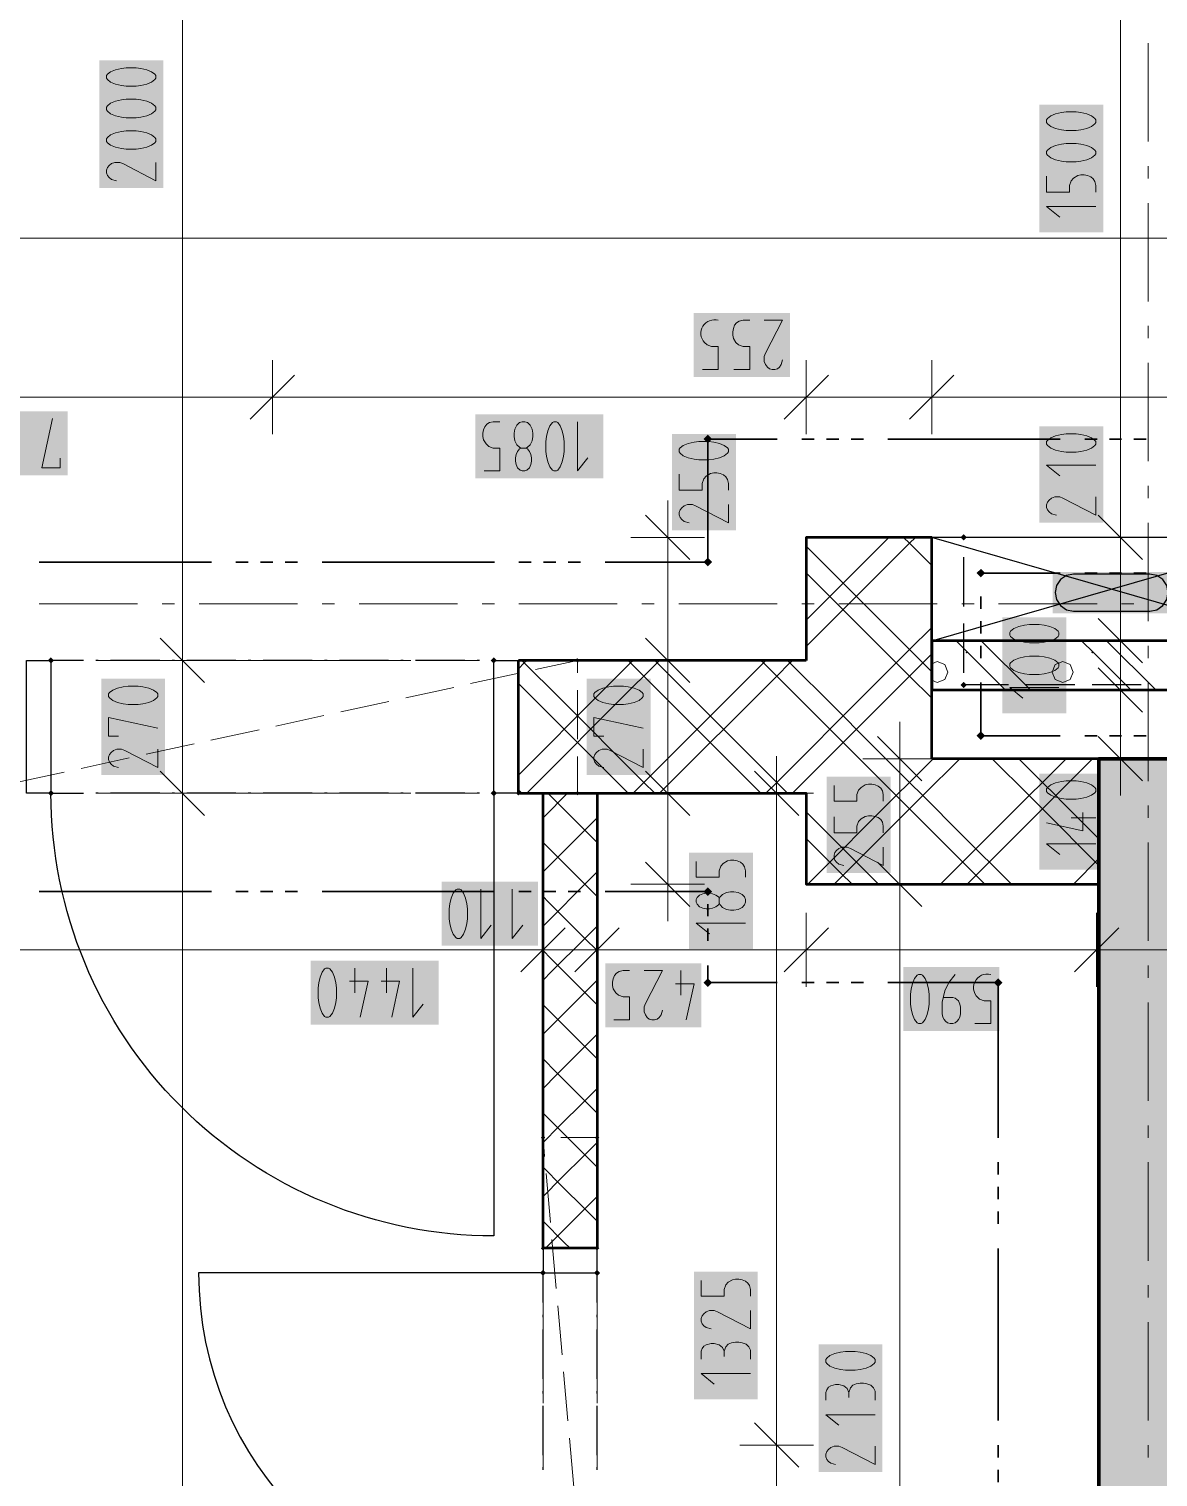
# Model space of a CAD drawing. Header units: millimetres. Extents: x 0 to 594, y 0 to 420.
# Drawn here: x 262.97 to 286.49, y 208.75 to 238.92 of the extents above; entities that cross this region are included whole.
import ezdxf

# ---------------------------------------------------------------- set-up
doc = ezdxf.new("R2010")
doc.units = ezdxf.units.MM
doc.header["$LTSCALE"] = 8
for name, color, linetype in [('PDF_Dvere', 7, 'Continuous'), ('PDF_Instalacni prizdivky', 7, 'Continuous'), ('PDF_Koty delkove', 7, 'Continuous'), ('PDF_Osy hlavni', 7, 'Continuous'), ('PDF_Pozarni useky', 7, 'Continuous'), ('PDF_Pozarni Vodovod', 7, 'Continuous'), ('PDF_Preklady', 7, 'Continuous'), ('PDF_Pricky zdene', 7, 'Continuous'), ('PDF_Rozvadece', 7, 'Continuous'), ('PDF_Steny akusticke', 7, 'Continuous'), ('PDF_Steny obvodove nosne', 7, 'Continuous')]:
    doc.layers.add(name, color=color, linetype=linetype)

msp = doc.modelspace()

# ---------------------------------------------------------------- linework, layer by layer
at = {"layer": 'PDF_Dvere', "lineweight": 25}
for points in [[(262.918, 225.762), (263.431, 225.762), (263.431, 222.995), (262.918, 222.995)], [(272.656, 225.762), (273.168, 225.762), (273.168, 222.995), (272.656, 222.995)], [(274.808, 213.001), (274.808, 213.514), (273.681, 213.514), (273.681, 213.001)]]:
    msp.add_lwpolyline(points, close=True, dxfattribs=at)
for points in [[(264.108, 225.762), (263.431, 225.762)], [(264.415, 225.762), (264.364, 225.762)], [(265.697, 225.762), (264.672, 225.762)], [(266.004, 225.762), (265.953, 225.762)], [(267.285, 225.762), (266.26, 225.762)], [(267.593, 225.762), (267.542, 225.762)], [(268.874, 225.762), (267.849, 225.762)], [(269.182, 225.762), (269.13, 225.762)], [(270.463, 225.762), (269.438, 225.762)], [(270.77, 225.762), (270.719, 225.762)], [(272.052, 225.762), (271.027, 225.762)], [(272.359, 225.762), (272.308, 225.762)], [(272.656, 225.762), (272.615, 225.762)], [(264.415, 222.995), (264.364, 222.995)], [(265.697, 222.995), (264.672, 222.995)], [(266.004, 222.995), (265.953, 222.995)], [(267.285, 222.995), (266.26, 222.995)], [(267.593, 222.995), (267.542, 222.995)], [(268.874, 222.995), (267.849, 222.995)], [(269.182, 222.995), (269.13, 222.995)], [(270.463, 222.995), (269.438, 222.995)], [(270.77, 222.995), (270.719, 222.995)], [(272.052, 222.995), (271.027, 222.995)], [(272.359, 222.995), (272.308, 222.995)], [(274.808, 212.384), (274.808, 213.001)], [(273.681, 212.076), (273.681, 212.128)], [(274.808, 212.076), (274.808, 212.128)], [(273.681, 210.795), (273.681, 211.82)], [(274.808, 210.795), (274.808, 211.82)], [(273.681, 210.488), (273.681, 210.539)], [(274.808, 210.488), (274.808, 210.539)], [(273.681, 209.206), (273.681, 210.231)], [(274.808, 209.206), (274.808, 210.231)], [(273.681, 208.899), (273.681, 208.95)], [(274.808, 208.899), (274.808, 208.95)]]:
    msp.add_lwpolyline(points, dxfattribs=at)
for points in [[(272.615, 222.995), (272.656, 222.995), (272.656, 213.77, -0.414214), (263.431, 222.995), (264.108, 222.995)], [(273.681, 212.384), (273.681, 213.001), (266.506, 213.001, 0.414213), (273.681, 205.826)]]:
    msp.add_lwpolyline(points, format="xyb", dxfattribs=at)
at = {"layer": 'PDF_Dvere', "lineweight": 25, "transparency": 33554559}
for points in [[(263.495, 225.762), (263.431, 225.698), (263.431, 225.826), (263.367, 225.762)], [(272.72, 225.762), (272.656, 225.698), (272.656, 225.826), (272.592, 225.762)], [(263.495, 222.995), (263.431, 222.931), (263.431, 223.059), (263.367, 222.995)], [(272.72, 222.995), (272.656, 222.931), (272.656, 223.059), (272.592, 222.995)], [(273.681, 212.937), (273.617, 213.001), (273.745, 213.001), (273.681, 213.065)], [(274.808, 212.937), (274.744, 213.001), (274.872, 213.001), (274.808, 213.065)]]:
    msp.add_solid(points, dxfattribs=at)
at = {"layer": 'PDF_Instalacni prizdivky', "lineweight": 50}
msp.add_lwpolyline([(290.798, 226.172), (281.778, 226.172), (281.778, 225.147), (290.798, 225.147)], close=True, dxfattribs=at)
at = {"layer": 'PDF_Instalacni prizdivky', "lineweight": 9}
for points in [[(282.285, 226.172), (282.285, 226.172)], [(282.547, 225.911), (282.285, 226.172)], [(283.833, 225.147), (282.808, 226.172)], [(282.808, 226.172), (282.808, 226.172)], [(284.899, 226.172), (284.899, 226.172)], [(285.16, 225.911), (284.899, 226.172)], [(286.447, 225.147), (285.422, 226.172)], [(285.422, 226.172), (285.422, 226.172)], [(281.778, 225.347), (281.893, 225.299), (282.049, 225.364), (282.113, 225.519), (282.049, 225.674), (281.893, 225.739), (281.778, 225.691)], [(283.31, 225.147), (282.547, 225.911)], [(285.924, 225.147), (285.16, 225.911)]]:
    msp.add_lwpolyline(points, dxfattribs=at)
msp.add_lwpolyline([(284.507, 225.739), (284.352, 225.674), (284.287, 225.519), (284.352, 225.364), (284.507, 225.299), (284.662, 225.364), (284.727, 225.519), (284.662, 225.674)], close=True, dxfattribs=at)
at = {"layer": 'PDF_Instalacni prizdivky', "lineweight": 9, "transparency": 33554559}
for points in [[(282.508, 225.906), (282.484, 225.929), (282.531, 225.929), (282.508, 225.952)], [(285.121, 225.906), (285.098, 225.929), (285.144, 225.929), (285.121, 225.952)]]:
    msp.add_solid(points, dxfattribs=at)
at = {"layer": 'PDF_Koty delkove', "lineweight": 18}
for points in [[(266.168, 191.118), (266.168, 192.604), (266.168, 222.995), (266.168, 225.762), (266.168, 246.262), (266.168, 249.03), (266.168, 279.421), (266.168, 280.907), (266.168, 330.055), (266.168, 333.95)], [(285.709, 223.712), (285.709, 225.147), (285.709, 226.172), (285.709, 228.325), (285.709, 243.7), (285.709, 246.775), (285.709, 248.312)], [(264.897, 237.439), (264.777, 237.412), (264.674, 237.371), (264.606, 237.317), (264.589, 237.289), (264.589, 237.234), (264.606, 237.207), (264.674, 237.152), (264.777, 237.111), (264.897, 237.083), (264.998, 237.069), (265.203, 237.069), (265.306, 237.083), (265.426, 237.111), (265.528, 237.152), (265.597, 237.207), (265.614, 237.234), (265.614, 237.289), (265.597, 237.317), (265.528, 237.371), (265.426, 237.412), (265.306, 237.439), (265.203, 237.453)], [(265.203, 237.453), (264.998, 237.453), (264.897, 237.439)], [(284.785, 237.19), (284.58, 237.19), (284.479, 237.176), (284.359, 237.149), (284.257, 237.108), (284.188, 237.053), (284.171, 237.026), (284.171, 236.971), (284.188, 236.943), (284.257, 236.889), (284.359, 236.848), (284.479, 236.82), (284.58, 236.806), (284.785, 236.806), (284.888, 236.82), (285.008, 236.848), (285.11, 236.889), (285.179, 236.943), (285.196, 236.971), (285.196, 237.026)], [(285.196, 237.026), (285.179, 237.053), (285.11, 237.108), (285.008, 237.149), (284.888, 237.176), (284.785, 237.19)], [(265.614, 236.139), (265.614, 235.755), (264.93, 236.112), (264.862, 236.139), (264.759, 236.139), (264.692, 236.112), (264.64, 236.071), (264.606, 236.03), (264.589, 235.975), (264.589, 235.92), (264.606, 235.865), (264.64, 235.824), (264.692, 235.783), (264.793, 235.755)], [(284.171, 235.849), (284.171, 235.52), (284.649, 235.52), (284.649, 235.657), (284.684, 235.753), (284.735, 235.808), (284.82, 235.862), (284.888, 235.876)], [(284.888, 235.876), (284.957, 235.876), (285.025, 235.862), (285.093, 235.835), (285.144, 235.794), (285.179, 235.739), (285.196, 235.657), (285.196, 235.52)], [(285.196, 235.219), (284.171, 235.219), (284.444, 235)], [(510.402, 234.562), (490.697, 234.562), (470.838, 234.562), (469.351, 234.562), (157.447, 234.562)], [(277.659, 231.823), (277.988, 231.823), (277.988, 232.3), (277.851, 232.3), (277.755, 232.335), (277.7, 232.386), (277.646, 232.471), (277.632, 232.539), (277.632, 232.608), (277.646, 232.676), (277.673, 232.744), (277.714, 232.795), (277.768, 232.83), (277.851, 232.848), (277.988, 232.848)], [(278.289, 232.848), (278.673, 232.848), (278.316, 232.164), (278.289, 232.095), (278.289, 231.993), (278.316, 231.925), (278.357, 231.874), (278.398, 231.839), (278.453, 231.823), (278.508, 231.823), (278.563, 231.839), (278.604, 231.874), (278.645, 231.925), (278.673, 232.027)], [(268.043, 232.015), (268.043, 231.246), (268.043, 230.477)], [(279.164, 232.015), (279.164, 231.246), (279.164, 230.477)], [(281.778, 232.015), (281.778, 231.246), (281.778, 230.477)], [(268.504, 231.707), (267.582, 230.785)], [(279.626, 231.707), (278.703, 230.785)], [(282.239, 231.707), (281.317, 230.785)], [(290.798, 231.246), (281.778, 231.246), (279.164, 231.246), (268.043, 231.246), (260.561, 231.246), (182.866, 231.246), (175.384, 231.246), (167.492, 231.246), (157.447, 231.246), (155.96, 231.246), (128.081, 231.246)], [(263.625, 229.979), (263.625, 229.775), (263.242, 229.775), (263.46, 230.8)], [(272.453, 229.709), (272.782, 229.709), (272.782, 230.186), (272.645, 230.186), (272.549, 230.221), (272.494, 230.272), (272.44, 230.358), (272.426, 230.425), (272.426, 230.494), (272.44, 230.563), (272.467, 230.63), (272.508, 230.681), (272.563, 230.716), (272.645, 230.734), (272.782, 230.734)], [(273.083, 230.494), (273.083, 230.425), (273.097, 230.34), (273.137, 230.255), (273.193, 230.204), (273.22, 230.186), (273.33, 230.186), (273.357, 230.204), (273.412, 230.255), (273.453, 230.34), (273.467, 230.425), (273.467, 230.494), (273.453, 230.579), (273.412, 230.665), (273.357, 230.716), (273.302, 230.734)], [(273.302, 230.734), (273.248, 230.734), (273.193, 230.716), (273.137, 230.665), (273.097, 230.579), (273.083, 230.494)], [(274.397, 230.734), (274.397, 229.709), (274.616, 229.981)], [(277.133, 230.325), (276.928, 230.325), (276.827, 230.311), (276.707, 230.284), (276.604, 230.242), (276.535, 230.188), (276.519, 230.16), (276.519, 230.106), (276.535, 230.078), (276.604, 230.024), (276.707, 229.983), (276.827, 229.955), (276.928, 229.941), (277.133, 229.941), (277.236, 229.955)], [(277.236, 229.955), (277.355, 229.983), (277.458, 230.024), (277.527, 230.078), (277.544, 230.106), (277.544, 230.16), (277.527, 230.188), (277.458, 230.242), (277.355, 230.284), (277.236, 230.311), (277.133, 230.325)], [(273.33, 230.186), (273.357, 230.169), (273.398, 230.118), (273.425, 230.05), (273.439, 229.981), (273.439, 229.913), (273.425, 229.845), (273.398, 229.776), (273.343, 229.725), (273.302, 229.709), (273.248, 229.709), (273.206, 229.725), (273.151, 229.776), (273.124, 229.845), (273.11, 229.913), (273.11, 229.981), (273.124, 230.05), (273.151, 230.118), (273.193, 230.169), (273.22, 230.186)], [(276.519, 229.64), (276.519, 229.312), (276.997, 229.312), (276.997, 229.449), (277.032, 229.544), (277.083, 229.599), (277.168, 229.654), (277.236, 229.668), (277.304, 229.668), (277.373, 229.654), (277.441, 229.627), (277.492, 229.585), (277.527, 229.531), (277.544, 229.449), (277.544, 229.312)], [(285.196, 229.827), (284.171, 229.827), (284.444, 229.608)], [(276.279, 228.325), (276.279, 229.094)], [(277.544, 229.011), (277.544, 228.627), (276.86, 228.983), (276.792, 229.011), (276.689, 229.011), (276.622, 228.983), (276.57, 228.942), (276.535, 228.901), (276.519, 228.846), (276.519, 228.792), (276.535, 228.737), (276.57, 228.696), (276.622, 228.655), (276.723, 228.627)], [(285.196, 229.17), (285.196, 228.786), (284.513, 229.143), (284.444, 229.17), (284.342, 229.17), (284.274, 229.143), (284.223, 229.102), (284.188, 229.06), (284.171, 229.005), (284.171, 228.951), (284.188, 228.896), (284.223, 228.855), (284.274, 228.814), (284.375, 228.786)], [(276.741, 227.864), (275.818, 228.786)], [(286.17, 227.864), (285.248, 228.786)], [(277.048, 228.325), (276.279, 228.325), (275.511, 228.325)], [(276.279, 221.099), (276.279, 222.232), (276.279, 222.995), (276.279, 225.762), (276.279, 228.325)], [(286.478, 228.325), (285.709, 228.325), (284.94, 228.325)], [(286.17, 225.711), (285.248, 226.634)], [(284.017, 226.509), (283.812, 226.509), (283.71, 226.495), (283.59, 226.468), (283.488, 226.427), (283.419, 226.373), (283.403, 226.345), (283.403, 226.29), (283.419, 226.262), (283.488, 226.208), (283.59, 226.167), (283.71, 226.139), (283.812, 226.125), (284.017, 226.125), (284.119, 226.139), (284.239, 226.167), (284.342, 226.208), (284.41, 226.262), (284.428, 226.29), (284.428, 226.345), (284.41, 226.373), (284.342, 226.427), (284.239, 226.468)], [(284.239, 226.468), (284.119, 226.495), (284.017, 226.509)], [(266.629, 225.301), (265.707, 226.224)], [(276.741, 225.301), (275.818, 226.224)], [(286.478, 226.172), (285.709, 226.172), (284.94, 226.172)], [(266.937, 225.762), (266.168, 225.762), (265.399, 225.762)], [(277.048, 225.762), (276.279, 225.762), (275.511, 225.762)], [(286.17, 224.686), (285.248, 225.609)], [(265.245, 225.228), (265.04, 225.228), (264.938, 225.214), (264.818, 225.187), (264.716, 225.145), (264.647, 225.091), (264.631, 225.063), (264.631, 225.009), (264.647, 224.981), (264.716, 224.927), (264.818, 224.886), (264.938, 224.858), (265.04, 224.844), (265.245, 224.844), (265.347, 224.858), (265.467, 224.886), (265.569, 224.927), (265.638, 224.981), (265.656, 225.009), (265.656, 225.063), (265.638, 225.091), (265.569, 225.145), (265.467, 225.187), (265.347, 225.214), (265.245, 225.228)], [(275.356, 225.228), (275.151, 225.228), (275.049, 225.214), (274.929, 225.187), (274.827, 225.145), (274.758, 225.091), (274.742, 225.063), (274.742, 225.009), (274.758, 224.981), (274.827, 224.927), (274.929, 224.886), (275.049, 224.858), (275.151, 224.844), (275.356, 224.844), (275.458, 224.858), (275.578, 224.886)], [(275.578, 224.886), (275.681, 224.927), (275.749, 224.981), (275.767, 225.009), (275.767, 225.063), (275.749, 225.091), (275.681, 225.145), (275.578, 225.187), (275.458, 225.214), (275.356, 225.228)], [(284.428, 225.195), (283.403, 225.195), (283.675, 224.976)], [(286.478, 225.147), (285.709, 225.147), (284.94, 225.147)], [(264.835, 224.187), (264.631, 224.187), (264.631, 224.571), (265.656, 224.352)], [(274.946, 224.187), (274.742, 224.187), (274.742, 224.571), (275.767, 224.352)], [(281.111, 223.712), (281.111, 224.481)], [(265.656, 223.914), (265.656, 223.53), (264.972, 223.886), (264.903, 223.914), (264.801, 223.914), (264.733, 223.886), (264.682, 223.845), (264.647, 223.804), (264.631, 223.749), (264.631, 223.695), (264.647, 223.64), (264.682, 223.599), (264.733, 223.558), (264.835, 223.53)], [(275.767, 223.914), (275.767, 223.53), (275.083, 223.886), (275.014, 223.914), (274.912, 223.914), (274.844, 223.886), (274.793, 223.845), (274.758, 223.804), (274.742, 223.749), (274.742, 223.695), (274.758, 223.64), (274.793, 223.599), (274.844, 223.558), (274.946, 223.53)], [(281.572, 223.251), (280.65, 224.174)], [(286.17, 223.251), (285.248, 224.174)], [(278.547, 222.995), (278.547, 223.764)], [(281.88, 223.712), (281.111, 223.712), (280.342, 223.712)], [(281.111, 141.969), (281.111, 172.52), (281.111, 191.118), (281.111, 197.78), (281.111, 199.266), (281.111, 221.099), (281.111, 223.712)], [(286.478, 223.712), (285.709, 223.712), (284.94, 223.712)], [(285.709, 223.712), (285.709, 222.944)], [(266.629, 222.534), (265.707, 223.456)], [(276.741, 222.534), (275.818, 223.456)], [(279.009, 222.534), (278.086, 223.456)], [(266.937, 222.995), (266.168, 222.995), (265.399, 222.995)], [(277.048, 222.995), (276.279, 222.995), (275.511, 222.995)], [(279.316, 222.995), (278.547, 222.995), (277.779, 222.995)], [(278.547, 199.266), (278.547, 209.414), (278.547, 222.995)], [(279.743, 223.157), (279.743, 222.829), (280.221, 222.829), (280.221, 222.966), (280.256, 223.061), (280.307, 223.116), (280.392, 223.17), (280.46, 223.184), (280.528, 223.184), (280.597, 223.17), (280.665, 223.143), (280.716, 223.102), (280.751, 223.048), (280.768, 222.966), (280.768, 222.829)], [(284.785, 223.251), (284.58, 223.251), (284.479, 223.237), (284.359, 223.21), (284.257, 223.169), (284.188, 223.115), (284.171, 223.087), (284.171, 223.033), (284.188, 223.005), (284.257, 222.951), (284.359, 222.91), (284.479, 222.882), (284.58, 222.868), (284.785, 222.868), (284.888, 222.882), (285.008, 222.91), (285.11, 222.951), (285.179, 223.005), (285.196, 223.033), (285.196, 223.087), (285.179, 223.115), (285.11, 223.169), (285.008, 223.21)], [(285.008, 223.21), (284.888, 223.237), (284.785, 223.251)], [(279.743, 222.5), (279.743, 222.172), (280.221, 222.172), (280.221, 222.309), (280.256, 222.404), (280.307, 222.459), (280.392, 222.513), (280.46, 222.527), (280.528, 222.527), (280.597, 222.513), (280.665, 222.486), (280.716, 222.445), (280.751, 222.391), (280.768, 222.309), (280.768, 222.172)], [(284.923, 222.594), (284.923, 222.211), (284.171, 222.376)], [(285.196, 222.485), (284.684, 222.485)], [(280.768, 221.487), (280.084, 221.843), (280.016, 221.87), (279.913, 221.87), (279.846, 221.843), (279.794, 221.802), (279.759, 221.761), (279.743, 221.706), (279.743, 221.652), (279.759, 221.597), (279.794, 221.556), (279.846, 221.515), (279.947, 221.487)], [(280.768, 221.87), (280.768, 221.487)], [(285.196, 221.937), (284.171, 221.937), (284.444, 221.719)], [(276.741, 220.637), (275.818, 221.56)], [(276.873, 221.572), (276.873, 221.243), (277.351, 221.243), (277.351, 221.381), (277.386, 221.476), (277.437, 221.531), (277.522, 221.585), (277.59, 221.599), (277.659, 221.599), (277.727, 221.585), (277.795, 221.558), (277.846, 221.517), (277.881, 221.463), (277.898, 221.381), (277.898, 221.243)], [(281.572, 220.637), (280.65, 221.56)], [(272.096, 220.278), (272.11, 220.38), (272.11, 220.585), (272.096, 220.687), (272.069, 220.807), (272.027, 220.91), (271.973, 220.979), (271.945, 220.996), (271.891, 220.996), (271.863, 220.979), (271.809, 220.91), (271.768, 220.807), (271.741, 220.687), (271.727, 220.585)], [(272.384, 220.996), (272.384, 219.971), (272.602, 220.244)], [(273.041, 220.996), (273.041, 219.971), (273.259, 220.244)], [(277.048, 221.099), (276.279, 221.099), (275.511, 221.099)], [(276.279, 221.099), (276.279, 220.33)], [(277.351, 220.696), (277.334, 220.669), (277.282, 220.627), (277.215, 220.6), (277.146, 220.586), (277.077, 220.586), (277.01, 220.6), (276.941, 220.627), (276.89, 220.682), (276.873, 220.724), (276.873, 220.778), (276.89, 220.819), (276.941, 220.874), (277.01, 220.901), (277.077, 220.915)], [(277.077, 220.915), (277.146, 220.915), (277.215, 220.901), (277.282, 220.874), (277.334, 220.833), (277.351, 220.806)], [(281.88, 221.099), (281.111, 221.099), (280.342, 221.099)], [(271.727, 220.585), (271.727, 220.38), (271.741, 220.278), (271.768, 220.159), (271.809, 220.056), (271.863, 219.987), (271.891, 219.971), (271.945, 219.971), (271.973, 219.987), (272.027, 220.056), (272.069, 220.159), (272.096, 220.278)], [(273.681, 220.5), (273.681, 219.731), (273.681, 218.962)], [(274.808, 220.5), (274.808, 219.731), (274.808, 218.962)], [(277.898, 220.285), (276.873, 220.285), (277.146, 220.067)], [(279.164, 220.5), (279.164, 219.731), (279.164, 218.962)], [(285.212, 220.5), (285.212, 219.731), (285.212, 218.962)], [(274.142, 220.192), (273.219, 219.27)], [(275.269, 220.192), (274.347, 219.27)], [(279.626, 220.192), (278.703, 219.27)], [(285.673, 220.192), (284.75, 219.27)], [(169.747, 219.731), (184.506, 219.731), (185.634, 219.731), (194.961, 219.731), (212.386, 219.731), (213.975, 219.731), (220.689, 219.731), (222.739, 219.731), (229.452, 219.731), (231.041, 219.731), (248.466, 219.731), (257.793, 219.731), (258.921, 219.731), (266.8, 219.731), (273.681, 219.731), (274.808, 219.731), (277.907, 219.731), (279.164, 219.731), (281.204, 219.731), (285.212, 219.731), (287.364, 219.731)], [(269.762, 219.351), (269.762, 218.839)], [(270.419, 219.351), (270.419, 218.839)], [(270.967, 219.351), (270.967, 218.326), (271.186, 218.599)], [(269.653, 219.078), (270.037, 219.078), (269.872, 218.326)], [(270.31, 219.078), (270.694, 219.078), (270.529, 218.326)], [(275.156, 218.273), (275.485, 218.273), (275.485, 218.751), (275.348, 218.751), (275.252, 218.786), (275.197, 218.837), (275.143, 218.922), (275.129, 218.99), (275.129, 219.058), (275.143, 219.127), (275.17, 219.195), (275.211, 219.246), (275.266, 219.281), (275.348, 219.298), (275.485, 219.298)], [(275.786, 219.298), (276.17, 219.298), (275.813, 218.615), (275.786, 218.546), (275.786, 218.443), (275.813, 218.376), (275.854, 218.325), (275.895, 218.29), (275.951, 218.273), (276.005, 218.273), (276.06, 218.29), (276.101, 218.325), (276.142, 218.376), (276.17, 218.477)], [(276.553, 219.298), (276.553, 218.786)], [(281.339, 218.808), (281.339, 218.603), (281.353, 218.501), (281.38, 218.381), (281.421, 218.279), (281.475, 218.21), (281.503, 218.194), (281.558, 218.194), (281.585, 218.21), (281.64, 218.279), (281.681, 218.381), (281.709, 218.501), (281.723, 218.603), (281.723, 218.808), (281.709, 218.91), (281.681, 219.03), (281.64, 219.133), (281.585, 219.201), (281.558, 219.219), (281.503, 219.219)], [(281.503, 219.219), (281.475, 219.201), (281.421, 219.133), (281.38, 219.03), (281.353, 218.91), (281.339, 218.808)], [(282.27, 219.219), (282.132, 219.048), (282.05, 218.876), (281.996, 218.638), (281.996, 218.398), (282.01, 218.33), (282.037, 218.279), (282.064, 218.245), (282.105, 218.21), (282.16, 218.194), (282.215, 218.194), (282.27, 218.21), (282.311, 218.245), (282.338, 218.279), (282.366, 218.33), (282.38, 218.398), (282.38, 218.535), (282.366, 218.603), (282.338, 218.671), (282.27, 218.723), (282.215, 218.74), (282.023, 218.74)], [(276.443, 219.025), (276.827, 219.025), (276.662, 218.273)], [(276.977, 212.845), (276.977, 212.517), (277.454, 212.517), (277.454, 212.654), (277.489, 212.749), (277.54, 212.804), (277.626, 212.858), (277.693, 212.872), (277.762, 212.872), (277.831, 212.858), (277.898, 212.831), (277.949, 212.79), (277.984, 212.736), (278.002, 212.654), (278.002, 212.517)], [(278.002, 211.832), (277.318, 212.188), (277.249, 212.215), (277.147, 212.215), (277.079, 212.188), (277.028, 212.147), (276.993, 212.106), (276.977, 212.051), (276.977, 211.997), (276.993, 211.942), (277.028, 211.901), (277.079, 211.86), (277.181, 211.832)], [(278.002, 212.215), (278.002, 211.832)], [(276.977, 211.203), (276.977, 211.367), (276.993, 211.422), (277.028, 211.476), (277.079, 211.504), (277.181, 211.531), (277.249, 211.531), (277.352, 211.504), (277.421, 211.449), (277.454, 211.367), (277.454, 211.258)], [(278.002, 211.203), (278.002, 211.394), (277.967, 211.462), (277.916, 211.517), (277.831, 211.544), (277.762, 211.558), (277.693, 211.558), (277.608, 211.544), (277.54, 211.517), (277.489, 211.462), (277.454, 211.367)], [(278.002, 210.901), (276.977, 210.901), (277.249, 210.683)], [(279.573, 210.347), (279.573, 210.512), (279.59, 210.567), (279.625, 210.621), (279.676, 210.649), (279.777, 210.676), (279.846, 210.676), (279.948, 210.649), (280.017, 210.594), (280.051, 210.512), (280.051, 210.402)], [(280.598, 210.347), (280.598, 210.539), (280.563, 210.607), (280.512, 210.662), (280.427, 210.689), (280.358, 210.703), (280.29, 210.703), (280.205, 210.689), (280.137, 210.662), (280.086, 210.607), (280.051, 210.512)], [(280.598, 210.046), (279.573, 210.046), (279.846, 209.827)], [(279.009, 208.953), (278.086, 209.875)], [(279.316, 209.414), (278.547, 209.414), (277.779, 209.414)], [(280.598, 209.389), (280.598, 209.005), (279.915, 209.362), (279.846, 209.389), (279.743, 209.389), (279.676, 209.362), (279.625, 209.321), (279.59, 209.28), (279.573, 209.225), (279.573, 209.17), (279.59, 209.115)], [(279.59, 209.115), (279.625, 209.074), (279.676, 209.033), (279.777, 209.005)]]:
    msp.add_lwpolyline(points, dxfattribs=at)
for points in [[(265.203, 238.11), (264.998, 238.11), (264.897, 238.096), (264.777, 238.069), (264.674, 238.028), (264.606, 237.974), (264.589, 237.946), (264.589, 237.891), (264.606, 237.864), (264.674, 237.809), (264.777, 237.768), (264.897, 237.74), (264.998, 237.726), (265.203, 237.726), (265.306, 237.74), (265.426, 237.768), (265.528, 237.809), (265.597, 237.864), (265.614, 237.891), (265.614, 237.946), (265.597, 237.974), (265.528, 238.028), (265.426, 238.069), (265.306, 238.096)], [(265.203, 236.796), (264.998, 236.796), (264.897, 236.782), (264.777, 236.755), (264.674, 236.714), (264.606, 236.66), (264.589, 236.632), (264.589, 236.577), (264.606, 236.549), (264.674, 236.495), (264.777, 236.454), (264.897, 236.426), (264.998, 236.412), (265.203, 236.412), (265.306, 236.426), (265.426, 236.454), (265.528, 236.495), (265.597, 236.549), (265.614, 236.577), (265.614, 236.632), (265.597, 236.66), (265.528, 236.714), (265.426, 236.755), (265.306, 236.782)], [(284.785, 236.533), (284.58, 236.533), (284.479, 236.519), (284.359, 236.492), (284.257, 236.451), (284.188, 236.396), (284.171, 236.368), (284.171, 236.314), (284.188, 236.286), (284.257, 236.232), (284.359, 236.191), (284.479, 236.163), (284.58, 236.149), (284.785, 236.149), (284.888, 236.163), (285.008, 236.191), (285.11, 236.232), (285.179, 236.286), (285.196, 236.314), (285.196, 236.368), (285.179, 236.396), (285.11, 236.451), (285.008, 236.492), (284.888, 236.519)], [(273.74, 230.323), (273.74, 230.118), (273.754, 230.016), (273.781, 229.896), (273.822, 229.794), (273.877, 229.725), (273.905, 229.709), (273.959, 229.709), (273.987, 229.725), (274.041, 229.794), (274.082, 229.896), (274.11, 230.016), (274.124, 230.118), (274.124, 230.323), (274.11, 230.425), (274.082, 230.545), (274.041, 230.648), (273.987, 230.716), (273.959, 230.734), (273.905, 230.734), (273.877, 230.716), (273.822, 230.648), (273.781, 230.545), (273.754, 230.425)], [(284.785, 230.484), (284.58, 230.484), (284.479, 230.47), (284.359, 230.443), (284.257, 230.402), (284.188, 230.347), (284.171, 230.32), (284.171, 230.265), (284.188, 230.237), (284.257, 230.183), (284.359, 230.142), (284.479, 230.114), (284.58, 230.1), (284.785, 230.1), (284.888, 230.114), (285.008, 230.142), (285.11, 230.183), (285.179, 230.237), (285.196, 230.265), (285.196, 230.32), (285.179, 230.347), (285.11, 230.402), (285.008, 230.443), (284.888, 230.47)], [(284.017, 225.852), (283.812, 225.852), (283.71, 225.838), (283.59, 225.811), (283.488, 225.77), (283.419, 225.715), (283.403, 225.688), (283.403, 225.633), (283.419, 225.605), (283.488, 225.551), (283.59, 225.51), (283.71, 225.482), (283.812, 225.468), (284.017, 225.468), (284.119, 225.482), (284.239, 225.51), (284.342, 225.551), (284.41, 225.605), (284.428, 225.633), (284.428, 225.688), (284.41, 225.715), (284.342, 225.77), (284.239, 225.811), (284.119, 225.838)], [(277.659, 220.942), (277.59, 220.942), (277.505, 220.928), (277.42, 220.888), (277.369, 220.833), (277.351, 220.806), (277.351, 220.696), (277.369, 220.669), (277.42, 220.613), (277.505, 220.572), (277.59, 220.558), (277.659, 220.558), (277.744, 220.572), (277.83, 220.613), (277.881, 220.669), (277.898, 220.724), (277.898, 220.778), (277.881, 220.833), (277.83, 220.888), (277.744, 220.928)], [(268.996, 218.94), (268.996, 218.735), (269.01, 218.634), (269.037, 218.514), (269.078, 218.411), (269.132, 218.343), (269.16, 218.326), (269.215, 218.326), (269.242, 218.343), (269.297, 218.411), (269.338, 218.514), (269.366, 218.634), (269.38, 218.735), (269.38, 218.94), (269.366, 219.043), (269.338, 219.163), (269.297, 219.265), (269.242, 219.334), (269.215, 219.351), (269.16, 219.351), (269.132, 219.334), (269.078, 219.265), (269.037, 219.163), (269.01, 219.043)], [(280.187, 211.36), (279.982, 211.36), (279.881, 211.346), (279.761, 211.319), (279.658, 211.278), (279.59, 211.224), (279.573, 211.196), (279.573, 211.142), (279.59, 211.114), (279.658, 211.059), (279.761, 211.018), (279.881, 210.99), (279.982, 210.976), (280.187, 210.976), (280.29, 210.99), (280.41, 211.018), (280.512, 211.059), (280.581, 211.114), (280.598, 211.142), (280.598, 211.196), (280.581, 211.224), (280.512, 211.278), (280.41, 211.319), (280.29, 211.346)]]:
    msp.add_lwpolyline(points, close=True, dxfattribs=at)
for points in [[(277.002, 231.823), (277.331, 231.823), (277.331, 232.3), (277.194, 232.3), (277.098, 232.335), (277.043, 232.386, -0.753191), (277.331, 232.848)], [(282.68, 218.194), (283.009, 218.194), (283.009, 218.671), (282.872, 218.671), (282.776, 218.706, -0.843855), (283.009, 219.219)]]:
    msp.add_lwpolyline(points, format="xyb", dxfattribs=at)
at = {"layer": 'PDF_Koty delkove', "color": 7, "lineweight": 18, "true_color": 0xffffff, "transparency": 33554559}
for points in [[(265.768, 235.602), (265.768, 238.263), (264.435, 235.602), (264.435, 238.263)], [(285.35, 234.681), (285.35, 237.343), (284.018, 234.681), (284.018, 237.343)], [(278.826, 233.001), (276.822, 233.001), (278.826, 231.669), (276.822, 231.669)], [(263.779, 230.954), (261.774, 230.954), (263.779, 229.621), (261.774, 229.621)], [(274.935, 230.887), (272.273, 230.887), (274.935, 229.555), (272.273, 229.555)], [(285.35, 228.632), (285.35, 230.637), (284.018, 228.632), (284.018, 230.637)], [(277.698, 228.473), (277.698, 230.478), (276.365, 228.473), (276.365, 230.478)], [(284.581, 224.657), (284.581, 226.662), (283.249, 224.657), (283.249, 226.662)], [(265.809, 223.376), (265.809, 225.381), (264.477, 223.376), (264.477, 225.381)], [(275.921, 223.376), (275.921, 225.381), (274.588, 223.376), (274.588, 225.381)], [(280.922, 221.333), (280.922, 223.338), (279.589, 221.333), (279.589, 223.338)], [(285.35, 221.4), (285.35, 223.405), (284.018, 221.4), (284.018, 223.405)], [(278.052, 219.748), (278.052, 221.753), (276.72, 219.748), (276.72, 221.753)], [(273.578, 221.15), (271.573, 221.15), (273.578, 219.817), (271.573, 219.817)], [(271.505, 219.505), (268.843, 219.505), (271.505, 218.173), (268.843, 218.173)], [(276.981, 219.452), (274.976, 219.452), (276.981, 218.12), (274.976, 218.12)], [(283.19, 219.372), (281.186, 219.372), (283.19, 218.04), (281.186, 218.04)], [(278.155, 210.364), (278.155, 213.026), (276.823, 210.364), (276.823, 213.026)], [(280.752, 208.852), (280.752, 211.514), (279.42, 208.852), (279.42, 211.514)]]:
    msp.add_solid(points, dxfattribs=at)
at = {"layer": 'PDF_Osy hlavni', "lineweight": 18}
for points in [[(286.288, 236.574), (286.288, 238.624)], [(286.288, 235.805), (286.288, 236.061)], [(286.288, 233.242), (286.288, 235.292)], [(286.288, 232.474), (286.288, 232.73)], [(286.288, 229.911), (286.288, 231.961)], [(286.288, 229.142), (286.288, 229.399)], [(286.288, 226.58), (286.288, 228.63)], [(265.235, 226.941), (263.185, 226.941)], [(266.004, 226.941), (265.748, 226.941)], [(268.567, 226.941), (266.517, 226.941)], [(269.335, 226.941), (269.079, 226.941)], [(271.898, 226.941), (269.848, 226.941)], [(272.667, 226.941), (272.41, 226.941)], [(275.229, 226.941), (273.179, 226.941)], [(275.998, 226.941), (275.741, 226.941)], [(278.56, 226.941), (276.51, 226.941)], [(279.329, 226.941), (279.073, 226.941)], [(281.891, 226.941), (279.841, 226.941)], [(282.66, 226.941), (282.404, 226.941)], [(285.223, 226.941), (283.173, 226.941)], [(285.991, 226.941), (285.735, 226.941)], [(286.288, 225.811), (286.288, 226.068)], [(286.288, 223.249), (286.288, 225.299)], [(286.288, 222.48), (286.288, 222.736)], [(286.288, 219.918), (286.288, 221.968)], [(286.288, 219.149), (286.288, 219.405)], [(286.288, 216.586), (286.288, 218.636)], [(286.288, 215.818), (286.288, 216.074)], [(286.288, 213.255), (286.288, 215.305)], [(286.288, 212.486), (286.288, 212.743)], [(286.288, 209.924), (286.288, 211.974)], [(286.288, 209.155), (286.288, 209.411)]]:
    msp.add_lwpolyline(points, dxfattribs=at)
at = {"layer": 'PDF_Pozarni useky', "lineweight": 35}
for points in [[(277.114, 230.375), (277.114, 227.812), (274.973, 227.812)], [(278.56, 230.375), (277.114, 230.375)], [(279.329, 230.375), (279.073, 230.375)], [(279.841, 230.375), (279.585, 230.375)], [(280.354, 230.375), (280.098, 230.375)], [(284.454, 230.375), (280.866, 230.375)], [(285.223, 230.375), (284.966, 230.375)], [(285.735, 230.375), (285.479, 230.375)], [(286.248, 230.375), (285.991, 230.375)], [(266.773, 227.812), (263.185, 227.812)], [(267.542, 227.812), (267.285, 227.812)], [(268.054, 227.812), (267.798, 227.812)], [(268.567, 227.812), (268.31, 227.812)], [(272.667, 227.812), (269.079, 227.812)], [(273.435, 227.812), (273.179, 227.812)], [(273.948, 227.812), (273.691, 227.812)], [(274.46, 227.812), (274.204, 227.812)], [(284.454, 227.582), (282.803, 227.582)], [(285.223, 227.582), (284.966, 227.582)], [(285.735, 227.582), (285.479, 227.582)], [(286.248, 227.582), (285.991, 227.582)], [(282.803, 226.836), (282.803, 227.092)], [(282.803, 226.324), (282.803, 226.58)], [(282.803, 225.811), (282.803, 226.068)], [(282.803, 224.194), (282.803, 225.299)], [(284.454, 224.194), (282.803, 224.194)], [(285.223, 224.194), (284.966, 224.194)], [(285.735, 224.194), (285.479, 224.194)], [(286.248, 224.194), (285.991, 224.194)], [(266.773, 220.945), (263.185, 220.945)], [(267.542, 220.945), (267.285, 220.945)], [(268.054, 220.945), (267.798, 220.945)], [(268.567, 220.945), (268.31, 220.945)], [(272.667, 220.945), (269.079, 220.945)], [(273.435, 220.945), (273.179, 220.945)], [(273.948, 220.945), (273.691, 220.945)], [(274.46, 220.945), (274.204, 220.945)], [(277.114, 220.943), (277.114, 220.945), (274.973, 220.945)], [(277.114, 220.43), (277.114, 220.686)], [(277.114, 219.918), (277.114, 220.174)], [(277.114, 219.049), (277.114, 219.405)], [(278.56, 219.049), (277.114, 219.049)], [(279.329, 219.049), (279.073, 219.049)], [(279.841, 219.049), (279.585, 219.049)], [(280.354, 219.049), (280.098, 219.049)], [(283.162, 215.818), (283.162, 219.049), (280.866, 219.049)], [(283.162, 215.049), (283.162, 215.305)], [(283.162, 214.536), (283.162, 214.793)], [(283.162, 214.024), (283.162, 214.28)], [(283.162, 209.924), (283.162, 213.511)], [(283.162, 209.155), (283.162, 209.411)], [(283.162, 208.643), (283.162, 208.899)]]:
    msp.add_lwpolyline(points, dxfattribs=at)
at = {"layer": 'PDF_Pozarni useky', "lineweight": 35, "transparency": 33554559}
for points in [[(277.114, 230.285), (277.025, 230.375), (277.204, 230.375), (277.114, 230.465)], [(277.204, 230.375), (277.114, 230.285), (277.114, 230.465), (277.025, 230.375)], [(277.204, 227.812), (277.114, 227.723), (277.114, 227.902), (277.025, 227.812)], [(277.114, 227.723), (277.025, 227.812), (277.204, 227.812), (277.114, 227.902)], [(282.893, 227.582), (282.803, 227.492), (282.803, 227.671), (282.713, 227.582)], [(282.803, 227.492), (282.713, 227.582), (282.893, 227.582), (282.803, 227.671)], [(282.893, 224.194), (282.803, 224.104), (282.803, 224.284), (282.713, 224.194)], [(282.803, 224.104), (282.713, 224.194), (282.893, 224.194), (282.803, 224.284)], [(277.204, 220.945), (277.114, 220.855), (277.114, 221.035), (277.025, 220.945)], [(277.114, 220.855), (277.025, 220.945), (277.204, 220.945), (277.114, 221.035)], [(277.114, 218.959), (277.025, 219.049), (277.204, 219.049), (277.114, 219.138)], [(277.204, 219.049), (277.114, 218.959), (277.114, 219.138), (277.025, 219.049)], [(283.251, 219.049), (283.162, 218.959), (283.162, 219.138), (283.072, 219.049)], [(283.162, 218.959), (283.072, 219.049), (283.251, 219.049), (283.162, 219.138)]]:
    msp.add_solid(points, dxfattribs=at)
at = {"layer": 'PDF_Pozarni Vodovod', "lineweight": 25}
for points in [[(289.26, 226.172), (289.26, 228.325), (281.778, 228.325), (281.778, 226.172)], [(284.735, 227.559), (284.588, 227.53), (284.463, 227.446), (284.38, 227.322), (284.35, 227.175), (284.38, 227.028), (284.463, 226.903), (284.588, 226.819), (284.735, 226.79), (286.319, 226.79), (286.466, 226.819), (286.591, 226.903), (286.674, 227.028), (286.703, 227.175), (286.674, 227.322), (286.591, 227.446), (286.466, 227.53), (286.319, 227.559)]]:
    msp.add_lwpolyline(points, close=True, dxfattribs=at)
for points in [[(281.778, 226.172), (289.26, 228.325)], [(289.26, 226.172), (281.778, 228.325)]]:
    msp.add_lwpolyline(points, dxfattribs=at)
at = {"layer": 'PDF_Pozarni Vodovod', "color": 7, "lineweight": 25, "true_color": 0xffffff, "transparency": 33554559}
msp.add_solid([(286.763, 227.605), (284.296, 227.605), (286.763, 226.744), (284.296, 226.744)], dxfattribs=at)
at = {"layer": 'PDF_Preklady', "lineweight": 18}
for points in [[(264.005, 225.762), (262.98, 225.762)], [(265.389, 225.762), (264.364, 225.762)], [(266.773, 225.762), (265.748, 225.762)], [(268.157, 225.762), (267.132, 225.762)], [(269.54, 225.762), (268.515, 225.762)], [(270.924, 225.762), (269.899, 225.762)], [(272.308, 225.762), (271.283, 225.762)], [(273.691, 225.762), (272.667, 225.762)], [(273.524, 225.572), (274.398, 225.762)], [(274.398, 225.762), (274.05, 225.762)], [(274.398, 225.504), (274.398, 225.762)], [(272.172, 225.278), (273.174, 225.496)], [(270.82, 224.983), (271.822, 225.201)], [(274.398, 224.12), (274.398, 225.145)], [(269.468, 224.689), (270.47, 224.907)], [(268.116, 224.395), (269.117, 224.613)], [(266.764, 224.1), (267.765, 224.318)], [(265.412, 223.806), (266.413, 224.024)], [(264.06, 223.511), (265.061, 223.729)], [(274.398, 223.761), (274.398, 222.995), (274.05, 222.995)], [(262.708, 223.217), (263.709, 223.435)], [(264.005, 222.995), (262.98, 222.995)], [(265.389, 222.995), (264.364, 222.995)], [(266.773, 222.995), (265.748, 222.995)], [(268.157, 222.995), (267.132, 222.995)], [(269.54, 222.995), (268.515, 222.995)], [(270.924, 222.995), (269.899, 222.995)], [(272.308, 222.995), (271.283, 222.995)], [(273.691, 222.995), (273.168, 222.995), (272.667, 222.995)], [(273.715, 215.429), (273.681, 215.82)], [(273.691, 215.82), (273.681, 215.82)], [(273.681, 215.818), (273.681, 215.82)], [(274.808, 215.818), (274.808, 215.82), (274.05, 215.82)], [(273.681, 214.434), (273.681, 215.459)], [(274.808, 214.434), (274.808, 215.459)], [(273.836, 214.051), (273.746, 215.072)], [(273.681, 213.05), (273.681, 213.514), (273.681, 214.075)], [(274.808, 213.05), (274.808, 213.514), (274.808, 214.075)], [(273.958, 212.672), (273.868, 213.693)], [(273.681, 211.666), (273.681, 212.691)], [(274.808, 211.666), (274.808, 212.691)], [(274.079, 211.294), (273.989, 212.315)], [(273.681, 210.283), (273.681, 211.308)], [(274.808, 210.283), (274.808, 211.308)], [(274.2, 209.916), (274.11, 210.937)], [(273.681, 208.899), (273.681, 209.924)], [(274.808, 208.899), (274.808, 209.924)], [(274.321, 208.537), (274.232, 209.558)]]:
    msp.add_lwpolyline(points, dxfattribs=at)
at = {"layer": 'PDF_Preklady', "lineweight": 18, "transparency": 33554559}
for points in [[(274.398, 225.716), (274.352, 225.762), (274.444, 225.762), (274.398, 225.809)], [(274.444, 225.762), (274.398, 225.716), (274.398, 225.809), (274.352, 225.762)], [(274.353, 225.753), (274.388, 225.808), (274.408, 225.717), (274.443, 225.772)], [(273.214, 222.995), (273.168, 222.949), (273.168, 223.041), (273.122, 222.995)], [(273.214, 222.995), (273.168, 222.949), (273.168, 223.041), (273.122, 222.995)], [(274.444, 222.995), (274.398, 222.949), (274.398, 223.041), (274.352, 222.995)], [(274.398, 222.949), (274.352, 222.995), (274.444, 222.995), (274.398, 223.041)], [(273.727, 215.82), (273.681, 215.774), (273.681, 215.866), (273.634, 215.82)], [(273.681, 215.774), (273.634, 215.82), (273.727, 215.82), (273.681, 215.866)], [(273.685, 215.774), (273.635, 215.816), (273.727, 215.824), (273.677, 215.866)], [(274.808, 215.774), (274.762, 215.82), (274.854, 215.82), (274.808, 215.866)], [(274.854, 215.82), (274.808, 215.774), (274.808, 215.866), (274.762, 215.82)], [(273.681, 213.468), (273.634, 213.514), (273.727, 213.514), (273.681, 213.56)], [(273.681, 213.468), (273.634, 213.514), (273.727, 213.514), (273.681, 213.56)], [(274.808, 213.468), (274.762, 213.514), (274.854, 213.514), (274.808, 213.56)], [(274.808, 213.468), (274.762, 213.514), (274.854, 213.514), (274.808, 213.56)]]:
    msp.add_solid(points, dxfattribs=at)
at = {"layer": 'PDF_Pricky zdene', "lineweight": 9}
for points in [[(274.193, 222.995), (273.704, 222.506), (273.681, 222.482)], [(274.808, 222.482), (274.552, 222.226), (273.783, 222.995)], [(274.552, 222.226), (273.755, 221.429), (273.681, 221.355)], [(274.808, 221.97), (274.552, 222.226)], [(274.808, 221.355), (274.552, 221.099), (273.732, 221.919), (273.681, 221.97)], [(274.552, 221.099), (273.806, 220.353), (273.681, 220.227)], [(274.808, 220.842), (274.552, 221.099)], [(273.788, 220.735), (273.681, 220.842)], [(274.808, 219.715), (274.552, 219.971), (273.788, 220.735)], [(274.808, 220.227), (274.552, 219.971), (273.857, 219.277), (273.681, 219.1)], [(274.808, 218.587), (274.552, 218.844), (273.844, 219.551), (273.681, 219.715)], [(274.808, 219.1), (274.552, 218.844), (273.908, 218.2), (273.681, 217.972)], [(274.808, 217.46), (274.552, 217.716), (273.9, 218.368), (273.681, 218.587)], [(274.808, 217.972), (274.552, 217.716), (273.96, 217.124), (273.681, 216.845)], [(274.808, 216.332), (274.552, 216.589), (273.957, 217.184), (273.681, 217.46)], [(274.808, 216.845), (274.552, 216.589), (274.011, 216.048), (273.681, 215.717)], [(274.808, 215.205), (274.552, 215.461), (274.013, 216), (273.681, 216.332)], [(274.808, 215.717), (274.552, 215.461), (274.062, 214.971), (273.681, 214.59)], [(274.808, 214.078), (274.552, 214.334), (274.069, 214.816), (273.681, 215.205)], [(274.808, 214.59), (274.552, 214.334), (274.113, 213.895), (273.732, 213.514)], [(274.244, 213.514), (274.125, 213.633), (273.681, 214.078)]]:
    msp.add_lwpolyline(points, dxfattribs=at)
at = {"layer": 'PDF_Pricky zdene', "lineweight": 50}
msp.add_lwpolyline([(274.808, 213.514), (273.681, 213.514), (273.681, 215.82), (273.681, 222.995), (274.808, 222.995), (274.808, 215.82), (274.808, 213.514)], dxfattribs=at)
at = {"layer": 'PDF_Rozvadece', "lineweight": 25}
for points in [[(282.444, 228.271), (282.444, 228.325)], [(282.444, 226.887), (282.444, 227.912)], [(282.444, 225.504), (282.444, 226.529)], [(283.378, 225.25), (282.444, 225.25)], [(284.761, 225.25), (283.736, 225.25)], [(286.145, 225.25), (285.12, 225.25)]]:
    msp.add_lwpolyline(points, dxfattribs=at)
at = {"layer": 'PDF_Rozvadece', "lineweight": 25, "transparency": 33554559}
for points in [[(282.444, 228.261), (282.38, 228.325), (282.508, 228.325), (282.444, 228.389)], [(282.444, 225.186), (282.38, 225.25), (282.508, 225.25), (282.444, 225.314)], [(282.508, 225.25), (282.444, 225.186), (282.444, 225.314), (282.38, 225.25)]]:
    msp.add_solid(points, dxfattribs=at)
at = {"layer": 'PDF_Steny akusticke', "lineweight": 9}
for points in [[(279.164, 226.603), (280.886, 228.325)], [(279.164, 226.049), (281.317, 228.202), (281.44, 228.325)], [(281.778, 225.527), (281.594, 225.711), (281.317, 225.988), (279.164, 228.14)], [(281.778, 227.741), (281.317, 228.202), (281.194, 228.325)], [(281.778, 228.294), (281.747, 228.325)], [(281.778, 224.973), (281.317, 225.434), (281.04, 225.711), (279.164, 227.587)], [(280.476, 225.147), (281.04, 225.711), (281.317, 225.988), (281.778, 226.449)], [(273.168, 225.588), (273.291, 225.711), (273.342, 225.762)], [(273.168, 223.374), (274.926, 225.132), (275.505, 225.711)], [(276.007, 222.995), (275.782, 223.22), (274.007, 224.995), (273.291, 225.711), (273.24, 225.762)], [(278.221, 222.995), (275.934, 225.282), (275.782, 225.434), (275.505, 225.711), (275.454, 225.762)], [(275.505, 225.711), (275.556, 225.762)], [(275.782, 223.22), (278.177, 225.616), (278.273, 225.711)], [(275.782, 225.434), (276.059, 225.711)], [(278.775, 222.995), (278.549, 223.22), (276.416, 225.354), (276.059, 225.711), (276.007, 225.762)], [(276.059, 225.711), (276.11, 225.762)], [(278.549, 225.434), (278.343, 225.64), (278.273, 225.711), (278.221, 225.762)], [(278.273, 225.711), (278.324, 225.762)], [(278.549, 225.434), (278.826, 225.711)], [(279.164, 225.373), (278.826, 225.711), (278.825, 225.712), (278.775, 225.762)], [(278.826, 225.711), (278.827, 225.712), (278.877, 225.762)], [(281.03, 225.147), (281.317, 225.434), (281.594, 225.711), (281.778, 225.896)], [(273.342, 222.995), (275.576, 225.229), (275.782, 225.434)], [(282.885, 221.099), (281.981, 222.002), (281.317, 222.667), (281.04, 222.944), (280.271, 223.712), (278.549, 225.434), (276.11, 222.995)], [(275.454, 222.995), (273.525, 224.924), (273.168, 225.281)], [(278.549, 223.22), (280.476, 225.147)], [(279.39, 225.147), (279.164, 225.373)], [(283.438, 221.099), (282.4, 222.137), (281.594, 222.944), (281.317, 223.22), (280.825, 223.712), (279.39, 225.147)], [(279.595, 223.712), (281.03, 225.147)], [(279.164, 223.282), (279.595, 223.712)], [(279.749, 221.099), (280.024, 221.375), (281.317, 222.667), (281.594, 222.944), (282.362, 223.712)], [(281.317, 223.22), (281.809, 223.712)], [(282.516, 221.099), (284.084, 222.667), (284.099, 222.681), (284.361, 222.944), (285.13, 223.712)], [(285.263, 221.488), (284.084, 222.667), (284.077, 222.674), (283.807, 222.944), (283.039, 223.712)], [(285.263, 222.042), (284.496, 222.809), (284.361, 222.944), (284.084, 223.22), (283.592, 223.712)], [(284.084, 223.22), (284.576, 223.712)], [(278.877, 222.995), (279.164, 223.282)], [(273.24, 222.995), (273.168, 223.067)], [(275.556, 222.995), (275.782, 223.22)], [(278.324, 222.995), (278.549, 223.22)], [(281.04, 222.944), (281.317, 223.22)], [(283.807, 222.944), (284.084, 223.22)], [(279.195, 221.099), (279.21, 221.113), (281.04, 222.944)], [(281.962, 221.099), (283.284, 222.42), (283.807, 222.944)], [(280.671, 221.099), (280.305, 221.465), (279.164, 222.605)], [(280.118, 221.099), (279.886, 221.33), (279.164, 222.052)], [(284.73, 221.099), (285.263, 221.632)]]:
    msp.add_lwpolyline(points, dxfattribs=at)
at = {"layer": 'PDF_Steny akusticke', "lineweight": 50}
for points in [[(281.778, 223.712), (281.778, 225.147), (281.778, 226.172), (281.778, 228.325), (279.164, 228.325), (279.164, 225.762)], [(273.168, 222.995), (273.168, 225.762)], [(279.164, 225.762), (274.398, 225.762), (273.168, 225.762)], [(273.168, 222.995), (273.681, 222.995), (274.808, 222.995), (279.164, 222.995), (279.164, 221.099), (285.212, 221.099), (285.263, 221.099), (285.263, 223.712), (281.778, 223.712)]]:
    msp.add_lwpolyline(points, dxfattribs=at)
at = {"layer": 'PDF_Steny obvodove nosne', "lineweight": 70}
msp.add_lwpolyline([(287.313, 139.561), (287.313, 141.969), (287.313, 221.099), (287.313, 223.712), (285.263, 223.712), (285.263, 221.099), (285.263, 141.969), (285.263, 139.561)], close=True, dxfattribs=at)
at = {"layer": 'PDF_Steny obvodove nosne', "color": 9, "lineweight": 9, "true_color": 0xc0c0c0, "transparency": 33554559}
msp.add_solid([(287.313, 139.561), (287.313, 223.712), (285.263, 139.561), (285.263, 223.712)], dxfattribs=at)

doc.saveas('drawing.dxf')
